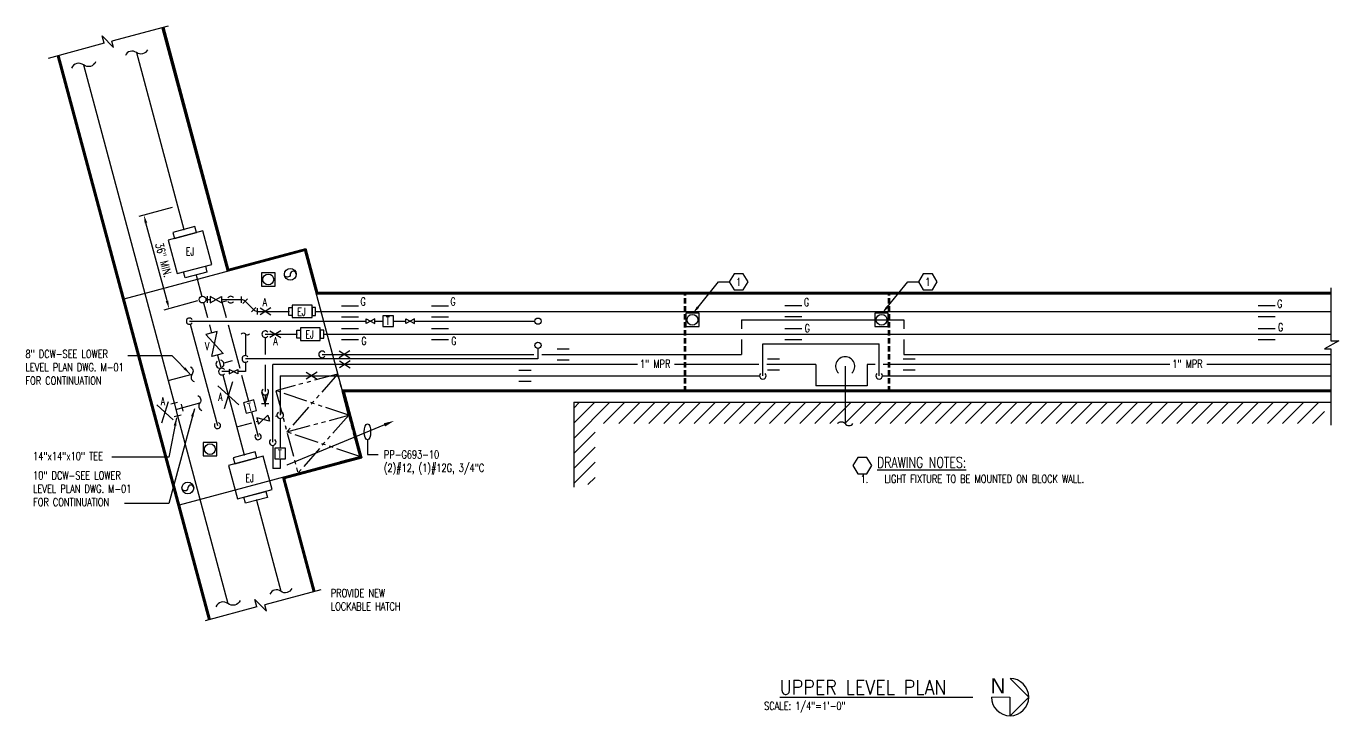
# Model space of a CAD drawing. Header units: inches. Extents: x 422 to 5092, y -339 to 887.
# Drawn here: x 801 to 1539, y -302 to 86 of the extents above; entities that cross this region are included whole.
import ezdxf
from ezdxf import colors
from ezdxf.entities.mleader import LeaderData, LeaderLine
from ezdxf.enums import TextEntityAlignment as Align
from ezdxf.math import Vec2, Vec3

# ---------------------------------------------------------------- set-up
doc = ezdxf.new("R2010")
doc.units = ezdxf.units.IN
doc.header["$LTSCALE"] = 48
doc.header["$MEASUREMENT"] = 0
doc.linetypes.add('DOY01.233700-H6-3-3 Vlt (After 95% submttl)$0$HIDDEN4', pattern=[0.09375, 0.0625, -0.03125])
doc.linetypes.add('DOY01.233700-H6-3-3 Vlt (After 95% submttl)$0$HWSS', pattern=[0.515625, 0.28125, -0.046875, 0.046875, -0.046875, 0.046875, -0.046875])
for name, color, linetype in [('DOY01.233700-E-H6-3-3 Vlt (After 95% submttl)$0$E-LIGHTS AND POWER', 91, 'Continuous'), ('DOY01.233700-E-H6-3-3 Vlt (After 95% submttl)$0$E-LITE-IDEN', 41, 'Continuous'), ('DOY01.233700-E-H6-3-3 Vlt (After 95% submttl)$0$E-LITE-WIRE', 40, 'Continuous'), ('DOY01.233700-E-H6-3-3 Vlt (After 95% submttl)$0$GENERAL NOTES', 41, 'Continuous'), ('DOY01.233700-H6-3-3 Vlt (After 95% submttl)$0$EXST-BLDG', 253, 'Continuous'), ('DOY01.233700-H6-3-3 Vlt (After 95% submttl)$0$EXST-PIPE', 253, 'Continuous'), ('DOY01.233700-H6-3-3 Vlt (After 95% submttl)$0$EXST-TEXT-PIPE', 253, 'Continuous'), ('DOY01.233700-H6-3-3 Vlt (After 95% submttl)$0$EXST-TEXT_BOLD', 253, 'Continuous'), ('DOY01.233700-H6-3-3 Vlt (After 95% submttl)$0$EXST-UTLD', 253, 'Continuous'), ('DOY01.233700-H6-3-3 Vlt (After 95% submttl)$0$EXST-VALV', 253, 'Continuous'), ('DOY01.233700-H6-3-3 Vlt (After 95% submttl)$0$MU-DELGE-PIPE', 253, 'Continuous'), ('DOY01.233700-H6-3-3 Vlt (After 95% submttl)$0$MU-DELGE-TEXT', 253, 'Continuous'), ('DOY01.233700-H6-3-3 Vlt (After 95% submttl)$0$MU-DELGE-VALV', 253, 'Continuous'), ('DOY01.233700-H6-3-3 Vlt (After 95% submttl)$0$MU-DIMM', 253, 'Continuous'), ('DOY01.233700-H6-3-3 Vlt (After 95% submttl)$0$MU-HPR-PIPE', 253, 'Continuous'), ('DOY01.233700-H6-3-3 Vlt (After 95% submttl)$0$MU-HPR-TEXT', 253, 'Continuous'), ('DOY01.233700-H6-3-3 Vlt (After 95% submttl)$0$MU-PCR-PIPE', 253, 'Continuous'), ('DOY01.233700-H6-3-3 Vlt (After 95% submttl)$0$MU-PCR-VALV', 253, 'Continuous'), ('DOY01.233700-H6-3-3 Vlt (After 95% submttl)$0$MU-STEM-PIPE', 253, 'Continuous'), ('DOY01.233700-H6-3-3 Vlt (After 95% submttl)$0$MU-STEM-VALV', 253, 'Continuous'), ('DOY01.233700-H6-3-3 Vlt (After 95% submttl)$0$MU-TRACE-VALV', 253, 'Continuous'), ('DOY01.233700-H6-3-3 Vlt (After 95% submttl)$0$new-vault', 253, 'Continuous'), ('DOY01.233700-H6-3-3 Vlt (After 95% submttl)$0$TITLES', 111, 'Continuous')]:
    doc.layers.add(name, color=color, linetype=linetype)
doc.layers.add('DOY01.233700-E-H6-3-3 Vlt (After 95% submttl)$0$E-LITE', color=50, linetype='Continuous', lineweight=50)
doc.styles.add('DOY01.233700-E-H6-3-3 Vlt (After 95% submttl)$0$Note', font='romans.shx', dxfattribs={"width": 0.85})
doc.styles.add('DOY01.233700-E-H6-3-3 Vlt (After 95% submttl)$0$RomanS', font='romans.shx', dxfattribs={"width": 0.75})
doc.styles.add('DOY01.233700-H6-3-3 Vlt (After 95% submttl)$0$AU145S00', font='19', dxfattribs={"height": 12})
doc.styles.add('DOY01.233700-H6-3-3 Vlt (After 95% submttl)$0$ROMAND', font='romand.shx', dxfattribs={"width": 0.9})
doc.styles.add('DOY01.233700-H6-3-3 Vlt (After 95% submttl)$0$RomanS', font='romans.shx', dxfattribs={"width": 0.75})
doc.styles.get("Standard").update_dxf_attribs({"font": 'romans.shx', "width": 0.85})
doc.dimstyles.new('DOY01.233700-H6-3-3 Vlt (After 95% submttl)$0$Standard', dxfattribs={"dimtxt": 0.09375, "dimasz": 0.09375, "dimexe": 0.0625, "dimexo": 0.0625, "dimgap": 0.03125, "dimtad": 1, "dimdec": 8, "dimzin": 0, "dimdsep": 46, "dimlunit": 4, "dimtxsty": 'DOY01.233700-H6-3-3 Vlt (After 95% submttl)$0$RomanS', "dimcen": 0.09, "dimclrd": 254, "dimclre": 254, "dimclrt": 256, "dimadec": 0, "dimazin": 0, "dimtfac": 1, "dimtdec": 8, "dimtofl": 0, "dimtmove": 0, "dimatfit": 3, "dimfxl": 1, "dimtolj": 1, "dimtzin": 0, "dimlwd": -1, "dimlwe": -1, "dimarcsym": 0})

# ---------------------------------------------------------------- blocks, each defined once
blk = doc.blocks.new('DOY01.233700-E-H6-3-3 Vlt (After 95% submttl)$0$A$C7CD956E1')
at = {"layer": 'DOY01.233700-E-H6-3-3 Vlt (After 95% submttl)$0$E-LIGHTS AND POWER'}
blk.add_lwpolyline([(2.53, -2.53), (2.53, 2.53), (-2.53, 2.53), (-2.53, -2.53)], close=True, dxfattribs=at)
blk.add_circle((0, 0), 2.03, dxfattribs=at)
blk = doc.blocks.new('DOY01.233700-E-H6-3-3 Vlt (After 95% submttl)$0$ELL')
blk.add_ellipse((0, 0), major_axis=(-1, 0), ratio=0.397545)
blk = doc.blocks.new('DOY01.233700-E-H6-3-3 Vlt (After 95% submttl)$0$Anno_Hexagon_na')
at = {"color": 0, "linetype": 'ByBlock', "lineweight": -2}
blk.add_lwpolyline([(1.17, 0), (0.58, 1.01), (-0.58, 1.01), (-1.17, 0), (-0.58, -1.01), (0.58, -1.01)], close=True, dxfattribs=at)
at = {"color": 0, "linetype": 'ByBlock', "lineweight": -2, "style": 'DOY01.233700-E-H6-3-3 Vlt (After 95% submttl)$0$Note', "width": 0.85}
blk.add_attdef('ID', text='', height=1, dxfattribs=at).set_placement((0, 0), align=Align.MIDDLE)
blk = doc.blocks.new('*D115')
at = {"layer": 'DOY01.233700-H6-3-3 Vlt (After 95% submttl)$0$MU-DIMM', "color": 254}
for p, q in [((883.12, -15.58), (864.27, -20.67)), ((880.19, -68.16), (868.34, -24.23)), ((897.32, -68.2), (878.46, -73.29))]:
    blk.add_line(p, q, dxfattribs=at)
for points in [[(869.06, -24.04), (867.62, -24.43), (867.17, -19.89)], [(880.91, -67.97), (879.46, -68.36), (881.36, -72.51)]]:
    blk.add_solid(points, dxfattribs=at)
at = {"layer": 'DOY01.233700-H6-3-3 Vlt (After 95% submttl)$0$MU-DIMM', "insert": (878.3, -45.11), "char_height": 4.5, "attachment_point": 5, "rotation": 285.09427, "style": 'DOY01.233700-H6-3-3 Vlt (After 95% submttl)$0$RomanS'}
blk.add_mtext('\\A1;36" MIN.', dxfattribs=at)
blk = doc.blocks.new('DOY01.233700-H6-3-3 Vlt (After 95% submttl)$0$EXPJT')
for points in [[(-3.55, 2), (3.55, 2), (3.55, 13.13), (-3.55, 13.13)], [(-2.25, 15.13), (2.25, 15.13), (2.25, 13.13), (-2.25, 13.13)], [(-2.25, 0), (2.25, 0), (2.25, 2), (-2.25, 2)]]:
    blk.add_lwpolyline(points, close=True)
for p in [(0, 15.13), (0, 0)]:
    blk.add_point(p)
blk = doc.blocks.new('DOY01.233700-E-H6-3-3 Vlt (After 95% submttl)$0$Anno_Hexagon')
at = {"color": 0, "linetype": 'ByBlock', "lineweight": -2}
blk.add_lwpolyline([(1.17, 0), (0.58, 1.01), (-0.58, 1.01), (-1.17, 0), (-0.58, -1.01), (0.58, -1.01)], close=True, dxfattribs=at)
at = {"color": 0, "linetype": 'ByBlock', "lineweight": -2, "style": 'DOY01.233700-E-H6-3-3 Vlt (After 95% submttl)$0$Note', "width": 0.85}
blk.add_attdef('ID', text='', height=1, dxfattribs=at).set_placement((0, 0), align=Align.MIDDLE)
blk = doc.blocks.new('DOY01.233700-H6-3-3 Vlt (After 95% submttl)')
at = {"layer": 'DOY01.233700-H6-3-3 Vlt (After 95% submttl)$0$EXST-BLDG'}
h = blk.add_hatch(dxfattribs=at)
h.set_pattern_fill('ANSI31', color=256, scale=48, style=0)
h.set_pattern_definition([(45, (-3.5185, -570.658), (-4.24264, 4.24264), [])])
h.paths.add_polyline_path([(1108.92616143, -171.49952884), (1120.92616143, -171.49952884), (1120.92616143, -137.17857267), (1531.28590907, -137.17857267), (1531.28590907, -125.17857267), (1108.92616143, -125.17857267)])
blk.add_lwpolyline([(1534.8769858, -60.86036983), (1534.8769858, -90.66456819), (1539.27057508, -90.66456819), (1531.2016082, -95.20581124), (1534.8769858, -95.20581124), (1534.8769858, -138.05914569)], dxfattribs=at)
at = {"layer": 'DOY01.233700-H6-3-3 Vlt (After 95% submttl)$0$EXST-PIPE'}
for p, q in [((862.96262475, 71.59517987), (889.64998171, -28.00339222)), ((833.24791017, 64.6490536), (884.22805594, -125.61144059)), ((896.50489528, -53.58627796), (899.72651719, -65.60953463)), ((902.7118029, -65.54564555), (902.7118029, -69.29564555)), ((922.02065353, -69.17064555), (922.02065353, -65.67064555)), ((900.69708861, -69.23175648), (902.89256575, -77.42538868)), ((902.0868029, -67.42064555), (904.50890199, -67.42064555)), ((910.82366608, -67.42064555), (922.02065353, -67.42064555)), ((911.09786424, -68.74489108), (913.60824555, -68.07223643)), ((911.09786424, -68.74489108), (913.42379656, -77.42538868)), ((922.90453701, -69.53676208), (925.37941074, -67.06188834)), ((924.14197388, -68.29932521), (928.99389194, -73.15124327)), ((927.75645507, -74.38868013), (930.2313288, -71.9138064)), ((931.11521228, -75.77992292), (931.11521228, -72.27992292)), ((892.80802373, -79.55968127), (992.17514942, -79.55968127)), ((931.11521228, -74.02992292), (948.62000035, -74.02992292)), ((963.75448734, -74.02992292), (1534.8044015, -74.02992292)), ((996.99413536, -79.55968127), (1001.55902919, -79.55968127)), ((1007.64003556, -79.55968127), (1014.56213593, -79.55968127)), ((1019.38112188, -79.55968127), (1087.06252239, -79.55968127)), ((893.26095706, -81.25005147), (908.54890348, -138.30544424)), ((904.0363297, -81.69397386), (905.25317359, -86.23529708)), ((914.56756052, -81.69397386), (921.06252216, -105.93350072)), ((924.25911859, -86.85497486), (924.25911859, -98.92125858)), ((935.42741322, -86.88186471), (953.20822496, -86.88186471)), ((968.34271196, -86.88186471), (1534.8044015, -86.88186471)), ((906.75125181, -91.82620113), (906.91616737, -92.44167438)), ((935.42741322, -88.75686471), (935.42741322, -98.24313961)), ((1088.81252239, -94.95848086), (1088.81252239, -100.79625858)), ((908.57916116, -98.64805169), (910.59374079, -106.16656524)), ((916.84579092, -101.9186968), (912.12391474, -103.18391971)), ((1088.81252239, -100.79625858), (924.25911859, -100.79625858)), ((924.25911859, -102.67125858), (924.25911859, -107.97767616)), ((880.84039826, -112.96853003), (894.25701314, -109.3735589)), ((915.17729685, -107.97767616), (911.0790265, -107.97767616)), ((911.56431221, -109.78878709), (923.62573779, -154.80264014)), ((917.70145249, -107.97767616), (917.47212716, -107.97767616)), ((924.25911859, -107.97767616), (919.99628279, -107.97767616)), ((922.15799248, -110.0218516), (926.08349138, -124.67201296)), ((935.42741322, -104.19116046), (935.42741322, -119.1858828)), ((1261.63544595, -104.93867023), (1261.63544595, -137.21954208)), ((935.42741322, -125.98495204), (933.60075886, -119.60891808)), ((935.42741322, -125.98495204), (937.25406758, -119.60891808)), ((935.42741322, -121.0608828), (935.42741322, -127.49635991)), ((886.14930857, -132.78165301), (914.49060388, -238.55280709)), ((927.65737165, -130.54581406), (931.41039397, -144.55228405)), ((933.42741322, -125.98495204), (937.42741322, -125.98495204)), ((930.48065136, -180.38552588), (944.20545914, -231.60720583))]:
    blk.add_line(p, q, dxfattribs=at)
for points in [[(840.00939095, 66.46078692, -0.5), (833.24791017, 64.6490536, 0.5), (826.48642938, 62.83732029)], [(869.12040189, 73.24515128, -0.5), (862.96262475, 71.59517987, 0.5), (856.80484761, 69.94520845)], [(952.85234838, -53.15541512, 1), (949.53984838, -53.15541512, -1), (946.22734838, -53.15541512, -1)], [(926.54268022, -86.85497486, -0.5), (924.25911859, -86.85497486, 0.5), (921.97555696, -86.85497486)], [(893.14085601, -105.20800378, -0.5), (894.25701314, -109.3735589, 0.5), (895.37317027, -113.53911403)], [(1257.32294595, -137.21954208, -0.5), (1261.63544595, -137.21954208, 0.5), (1265.94794595, -137.21954208)], [(895.20592905, -173.448813, 1), (891.89342905, -173.448813, -1), (888.58092905, -173.448813, -1)], [(950.36323628, -229.95723441, -0.5), (944.20545914, -231.60720583, 0.5), (938.04768199, -233.25717724)], [(921.25208467, -236.74107378, -0.5), (914.49060388, -238.55280709, 0.5), (907.7291231, -240.36454041)]]:
    blk.add_lwpolyline(points, format="xyb", dxfattribs=at)
for points in [[(987.94553726, -71.02992292), (978.34985486, -71.02992292)], [(1038.52490949, -71.02992292), (1028.92922709, -71.02992292)], [(1237.30405643, -70.93580932), (1227.70837403, -70.93580932)], [(1503.53503829, -70.93580932), (1493.93935589, -70.93580932)], [(978.34985486, -77.02992292), (987.94553726, -77.02992292)], [(1028.92922709, -77.02992292), (1038.52490949, -77.02992292)], [(1227.70837403, -76.93580932), (1237.30405643, -76.93580932)], [(1493.93935589, -76.93580932), (1503.53503829, -76.93580932)], [(987.94553726, -83.88186471), (978.34985486, -83.88186471)], [(1038.52490949, -83.88186471), (1028.92922709, -83.88186471)], [(1237.30405643, -83.7877511), (1227.70837403, -83.7877511)], [(1503.53503829, -83.7877511), (1493.93935589, -83.7877511)], [(978.34985486, -89.88186471), (987.94553726, -89.88186471)], [(1028.92922709, -89.88186471), (1038.52490949, -89.88186471)], [(1227.70837403, -89.7877511), (1237.30405643, -89.7877511)], [(1493.93935589, -89.7877511), (1503.53503829, -89.7877511)]]:
    blk.add_lwpolyline(points, dxfattribs=at)
for points in [[(1007.64003556, -76.51917809), (1001.55902919, -76.51917809), (1001.55902919, -82.60018446), (1007.64003556, -82.60018446)], [(923.14659083, -125.45895309), (924.72047109, -131.33275419), (930.5942722, -129.75887393), (929.02039193, -123.88507283)]]:
    blk.add_lwpolyline(points, close=True, dxfattribs=at)
for centre, radius in [((900.2118029, -67.42064555), 1.875), ((1088.81252239, -79.55968127), 1.75), ((1088.81252239, -93.20848086), 1.75)]:
    blk.add_circle(centre, radius, dxfattribs=at)
for centre, radius, start, end in [((916.04001582, -67.42064555), 1.875, 32.2309526355, 147.7690473645), ((916.04001582, -67.42064555), 1.875, 212.2309526355, 327.7690473645), ((922.02065353, -70.42064555), 3, 45, 90), ((931.11521228, -71.02992292), 3, 225, 270), ((892.80802373, -79.55968127), 1.75, 32.3813443727, 327.6186556273), ((935.42741322, -86.88186471), 1.875, 40.1972299587, 319.8027700413), ((909.95058163, -103.76626256), 2.25, 131.3877999612, 258.6122000388), ((909.95058163, -103.76626256), 2.25, 311.3877999612, 78.6122000388), ((924.25911859, -100.79625858), 1.875, 40.1972299587, 319.8027700413), ((1261.63544595, -104.93867023), 5.375, 313.4359895703, 226.5640104297), ((911.0790265, -107.97767616), 1.875, 40.1972299586, 319.8027700413), ((935.42741322, -119.1858828), 1.875, 130.1972299586, 49.8027700413), ((908.54890348, -138.30544424), 1.75, 137.3813443727, 72.6186556273), ((931.41039397, -144.55228405), 1.75, 137.3813443727, 72.6186556273)]:
    blk.add_arc(centre, radius, start, end, dxfattribs=at)
at = {"layer": 'DOY01.233700-H6-3-3 Vlt (After 95% submttl)$0$EXST-UTLD'}
for p, q in [((877.34470702, 85.53532595), (914.05283324, -51.46126617)), ((877.53789218, 85.58708976), (914.1942546, -51.2163172)), ((877.73107735, 85.63885357), (914.33567596, -50.97136822)), ((877.92426251, 85.69061738), (914.47709731, -50.72641925)), ((878.11744768, 85.74238119), (914.61851867, -50.48147027)), ((878.31063284, 85.794145), (914.75994002, -50.2365213)), ((818.42323161, 69.7473642), (903.47897959, -247.68500871)), ((818.61641678, 69.79912801), (903.67216475, -247.6332449)), ((818.80960195, 69.85089182), (903.86534992, -247.58148109)), ((819.00278711, 69.90265563), (904.05853508, -247.52971728)), ((819.19597228, 69.95441944), (904.25172025, -247.47795347)), ((819.38915744, 70.00618325), (904.44490541, -247.42618966)), ((856.09728367, -66.99040888), (957.51949543, -39.81440914)), ((914.1942546, -51.2163172), (957.66091678, -39.56946017)), ((914.33567596, -50.97136822), (957.80233814, -39.32451119)), ((914.47709731, -50.72641925), (957.9437595, -39.07956222)), ((914.61851867, -50.48147027), (958.08518085, -38.83461324)), ((914.75994002, -50.2365213), (958.22660221, -38.58966427)), ((957.51949543, -39.81440914), (988.57778084, -155.72550829)), ((957.66091678, -39.56946017), (964.22141496, -64.05357267)), ((957.80233814, -39.32451119), (964.37822972, -63.86607267)), ((957.9437595, -39.07956222), (964.53504448, -63.67857267)), ((958.08518085, -38.83461324), (964.69185924, -63.49107267)), ((958.22660221, -38.58966427), (964.84867401, -63.30357267)), ((964.06460019, -64.24107267), (1534.8044015, -64.24107267)), ((964.22141496, -64.05357267), (1534.8044015, -64.05357267)), ((964.37822972, -63.86607267), (1534.8044015, -63.86607267)), ((964.53504448, -63.67857267), (1534.8044015, -63.67857267)), ((964.69185924, -63.49107267), (1534.8044015, -63.49107267)), ((964.84867401, -63.30357267), (1534.8044015, -63.30357267)), ((978.53385658, -118.24107267), (1534.8044015, -118.24107267)), ((978.79115229, -118.42857267), (988.82272981, -155.86692965)), ((978.79115229, -118.42857267), (1534.8044015, -118.42857267)), ((979.048448, -118.61607267), (989.06767879, -156.00835101)), ((979.048448, -118.61607267), (1534.8044015, -118.61607267)), ((979.30574371, -118.80357267), (989.31262776, -156.14977236)), ((979.30574371, -118.80357267), (1534.8044015, -118.80357267)), ((979.56303942, -118.99107267), (989.55757674, -156.29119372)), ((979.56303942, -118.99107267), (1534.8044015, -118.99107267)), ((979.82033513, -119.17857267), (989.80252571, -156.43261508)), ((979.82033513, -119.17857267), (1534.8044015, -119.17857267)), ((887.15556908, -182.90150803), (988.57778084, -155.72550829)), ((945.35606763, -167.51378668), (988.82272981, -155.86692965)), ((945.6010166, -167.65520804), (989.06767879, -156.00835101)), ((945.84596558, -167.79662939), (989.31262776, -156.14977236)), ((946.09091455, -167.93805075), (989.55757674, -156.29119372)), ((946.33586353, -168.07947211), (989.80252571, -156.43261508)), ((945.11111866, -167.37236532), (962.40045499, -231.89704695)), ((945.35606763, -167.51378668), (962.59364016, -231.84528315)), ((945.6010166, -167.65520804), (962.78682532, -231.79351934)), ((945.84596558, -167.79662939), (962.98001049, -231.74175553)), ((946.09091455, -167.93805075), (963.17319565, -231.68999172)), ((946.33586353, -168.07947211), (963.36638082, -231.63822791))]:
    blk.add_line(p, q, dxfattribs=at)
at = {"layer": 'DOY01.233700-H6-3-3 Vlt (After 95% submttl)$0$EXST-UTLD', "linetype": 'DOY01.233700-H6-3-3 Vlt (After 95% submttl)$0$HIDDEN4'}
for p, q in [((1171.17616143, -119.17857267), (1171.17616143, -63.30357267)), ((1171.36366143, -119.17857267), (1171.36366143, -63.30357267)), ((1171.55116143, -119.17857267), (1171.55116143, -63.30357267)), ((1171.73866143, -119.17857267), (1171.73866143, -63.30357267)), ((1171.92616143, -119.17857267), (1171.92616143, -63.30357267)), ((1285.92616143, -119.17857267), (1285.92616143, -63.30357267)), ((1286.11366143, -119.17857267), (1286.11366143, -63.30357267)), ((1286.30116143, -119.17857267), (1286.30116143, -63.30357267)), ((1286.48866143, -119.17857267), (1286.48866143, -63.30357267)), ((1286.67616143, -119.17857267), (1286.67616143, -63.30357267))]:
    blk.add_line(p, q, dxfattribs=at)
at = {"layer": 'DOY01.233700-H6-3-3 Vlt (After 95% submttl)$0$EXST-UTLD', "color": 253}
for q in [(1108.92616143, -173.03421712), (1534.8044015, -125.17857267)]:
    blk.add_line((1108.92616143, -125.17857267), q, dxfattribs=at)
at = {"layer": 'DOY01.233700-H6-3-3 Vlt (After 95% submttl)$0$EXST-UTLD'}
for points in [[(880.75377454, 86.44878284), (849.22055086, 77.99948102)], [(844.83404691, 76.82412083), (813.30082322, 68.37481901)], [(844.83404691, 76.82412083), (843.69690233, 81.06800218), (850.17180857, 74.44933888), (849.22055086, 77.99948102)], [(930.75109739, -240.37746676), (929.61395281, -236.13358541), (936.08885906, -242.75224872), (935.13760134, -239.20210657)], [(966.67082503, -230.75280475), (935.13760134, -239.20210657)], [(930.75109739, -240.37746676), (901.59236925, -248.19052442)]]:
    blk.add_lwpolyline(points, dxfattribs=at)
at = {"layer": 'DOY01.233700-H6-3-3 Vlt (After 95% submttl)$0$EXST-UTLD', "color": 253}
for centre in [(949.53984838, -53.15541512), (891.89342905, -173.448813)]:
    blk.add_circle(centre, 3.3125, dxfattribs=at)
at = {"layer": 'DOY01.233700-H6-3-3 Vlt (After 95% submttl)$0$EXST-VALV'}
for points in [[(904.50890199, -65.58275233), (904.50890199, -69.25853878), (910.82366608, -65.58275233), (910.82366608, -69.25853878)], [(996.99413536, -80.79521227), (996.99413536, -78.32415027), (992.17514942, -80.79521227), (992.17514942, -78.32415027)], [(1019.38112188, -80.79521227), (1019.38112188, -78.32415027), (1014.56213593, -80.79521227), (1014.56213593, -78.32415027)], [(908.43565705, -85.3825532), (902.07069012, -87.08804095), (911.76164463, -97.79530781), (905.39667769, -99.50079556)], [(915.17729685, -106.68334886), (915.17729685, -109.15441086), (919.99628279, -106.68334886), (919.99628279, -109.15441086)]]:
    blk.add_lwpolyline(points, close=True, dxfattribs=at)
for points in [[(938.61992076, -72.10259804), (932.56134362, -75.95724781)], [(932.56134362, -72.10259804), (938.61992076, -75.95724781)], [(944.16139018, -84.95453982), (938.10281304, -88.80918959)], [(938.10281304, -84.95453982), (944.16139018, -88.80918959)], [(920.50716206, -126.69828315), (908.8070549, -115.96423665)], [(917.03989187, -113.75825463), (912.27432509, -128.90426517)]]:
    blk.add_lwpolyline(points, dxfattribs=at)
at = {"layer": 'DOY01.233700-H6-3-3 Vlt (After 95% submttl)$0$MU-DELGE-PIPE'}
for p, q in [((882.29620429, -126.12907868), (886.15990759, -125.0938025)), ((884.21745692, -133.29929111), (888.08116022, -132.26401492)), ((884.22805594, -125.61144059), (886.14930857, -132.78165301)), ((885.18868225, -129.1965468), (898.60529713, -125.60157568)), ((889.29142656, -130.16777214), (888.25615038, -126.30406883))]:
    blk.add_line(p, q, dxfattribs=at)
blk.add_lwpolyline([(897.48914, -121.43602055, -0.5), (898.60529713, -125.60157568, 0.5), (899.72145426, -129.76713081)], format="xyb", dxfattribs=at)
at = {"layer": 'DOY01.233700-H6-3-3 Vlt (After 95% submttl)$0$MU-DELGE-VALV'}
for points in [[(877.18333916, -136.84415312), (880.96483242, -124.82574285)], [(874.43204861, -126.576197), (883.71612297, -135.09369897)]]:
    blk.add_lwpolyline(points, dxfattribs=at)
at = {"layer": 'DOY01.233700-H6-3-3 Vlt (After 95% submttl)$0$MU-HPR-PIPE'}
for p, q in [((1212.99994029, -103.88771986), (939.62102012, -103.88771986)), ((939.62102012, -147.64226381), (939.62102012, -103.88771986)), ((1245.11830691, -103.88771986), (1217.63265792, -103.88771986)), ((1245.11830691, -103.88771986), (1245.11830691, -116.02852931)), ((1278.46862394, -103.88771986), (1273.9959016, -103.88771986)), ((1273.9959016, -103.88771986), (1273.9959016, -116.02852931)), ((1534.8044015, -103.88771986), (1283.0712986, -103.88771986)), ((1273.9959016, -116.02852931), (1245.11830691, -116.02852931)), ((939.62102012, -149.51726381), (939.62102012, -162.54678593)), ((943.86936565, -157.12898323), (943.86936565, -162.54678593)), ((943.86936565, -162.54678593), (939.62102012, -162.54678593))]:
    blk.add_line(p, q, dxfattribs=at)
at = {"layer": 'DOY01.233700-H6-3-3 Vlt (After 95% submttl)$0$MU-PCR-PIPE'}
for p, q in [((1203.30376029, -78.7886576), (1294.62791201, -78.7886576)), ((1203.30376029, -78.7886576), (1203.30376029, -83.8743924)), ((1294.62791201, -78.7886576), (1294.62791201, -83.85035272)), ((1203.30376029, -89.88933701), (1203.30376029, -98.24107267)), ((1294.62791201, -89.9133767), (1294.62791201, -98.24107267)), ((967.41308087, -98.24107267), (1086.56498898, -98.24107267)), ((1091.06005581, -98.24107267), (1203.30376029, -98.24107267)), ((1294.62791201, -98.24107267), (1534.8044015, -98.24107267))]:
    blk.add_line(p, q, dxfattribs=at)
at = {"layer": 'DOY01.233700-H6-3-3 Vlt (After 95% submttl)$0$MU-PCR-VALV'}
for points in [[(1106.39511223, -95.24107267), (1099.5747924, -95.24107267)], [(983.02928857, -96.31374778), (976.97071143, -100.16839755)], [(976.97071143, -96.31374778), (983.02928857, -100.16839755)], [(1099.5747924, -101.24107267), (1106.39511223, -101.24107267)]]:
    blk.add_lwpolyline(points, dxfattribs=at)
blk.add_arc((967.4002812, -98.24107267), 1.875, 32.7341144103, 327.2658855897, dxfattribs=at)
at = {"layer": 'DOY01.233700-H6-3-3 Vlt (After 95% submttl)$0$MU-STEM-PIPE'}
for p, q in [((1215.3162991, -92.23962646), (1280.76996127, -92.23962646)), ((1215.3162991, -110.24107267), (1215.3162991, -92.23962646)), ((1280.76996127, -110.24107267), (1280.76996127, -92.23962646)), ((943.86936565, -110.24107267), (943.86936565, -132.40045941)), ((943.86936565, -110.24107267), (1213.4412991, -110.24107267)), ((1282.64496127, -110.24107267), (1534.8044015, -110.24107267)), ((941.25757782, -133.10028585), (942.05825472, -132.88574512)), ((919.38125854, -138.96202793), (927.85999491, -136.69015737)), ((930.24505763, -136.05108174), (931.23882746, -135.78480192)), ((937.33842119, -134.1504207), (937.98446242, -133.97731448)), ((943.86936565, -134.27545941), (943.86936565, -151.04797686))]:
    blk.add_line(p, q, dxfattribs=at)
at = {"layer": 'DOY01.233700-H6-3-3 Vlt (After 95% submttl)$0$MU-STEM-VALV'}
for points in [[(983.27413693, -101.96039497), (977.21555978, -105.81504474)], [(977.21555978, -101.96039497), (983.27413693, -105.81504474)], [(1224.72699192, -100.88771986), (1217.90667209, -100.88771986)], [(1301.03681484, -100.88771986), (1294.216495, -100.88771986)], [(964.56231584, -108.31374778), (958.5037387, -112.16839755)], [(958.5037387, -108.31374778), (964.56231584, -112.16839755)], [(1084.94318719, -107.24107267), (1078.12286736, -107.24107267)], [(1217.90667209, -106.88771986), (1224.72699192, -106.88771986)], [(1294.216495, -106.88771986), (1301.03681484, -106.88771986)], [(1078.12286736, -113.24107267), (1084.94318719, -113.24107267)]]:
    blk.add_lwpolyline(points, dxfattribs=at)
for points in [[(930.76314569, -134.00953338), (931.71450923, -137.56007045), (936.86273942, -132.37515217), (937.81410296, -135.92568923)], [(940.82886246, -151.04797686), (940.82886246, -157.12898323), (946.90986883, -157.12898323), (946.90986883, -151.04797686)]]:
    blk.add_lwpolyline(points, close=True, dxfattribs=at)
for centre, start, end in [((1215.3162991, -110.24107267), 135.4645753712, 44.5354246288), ((1280.76996127, -110.24107267), 135.4645753712, 44.5354246288), ((943.86936565, -132.40045941), 118.5792457779, 61.4207542221)]:
    blk.add_arc(centre, 1.875, start, end, dxfattribs=at)
at = {"layer": 'DOY01.233700-H6-3-3 Vlt (After 95% submttl)$0$MU-TRACE-VALV'}
blk.add_arc((939.62102012, -147.64226381), 1.875, 130.1658254389, 49.8341745611, dxfattribs=at)
at = {"layer": 'DOY01.233700-H6-3-3 Vlt (After 95% submttl)$0$new-vault', "linetype": 'DOY01.233700-H6-3-3 Vlt (After 95% submttl)$0$HWSS'}
for p, q in [((976.15446667, -109.36106863), (947.59279401, -141.86077409)), ((982.36612376, -132.54328846), (941.38113693, -118.67855426)), ((947.59279401, -141.86077409), (982.36612376, -132.54328846)), ((982.36612376, -132.54328846), (953.80445109, -165.04299392)), ((988.57778084, -155.72550829), (947.59279401, -141.86077409))]:
    blk.add_line(p, q, dxfattribs=at)
blk.add_lwpolyline([(988.57778084, -155.72550829), (976.15446667, -109.36106863), (941.38113693, -118.67855426), (953.80445109, -165.04299392)], close=True, dxfattribs=at)
at = {"layer": 'DOY01.233700-H6-3-3 Vlt (After 95% submttl)$0$TITLES'}
for p, q in [((1354.4264084, -280.68018002), (1365.02316785, -291.10995319)), ((1354.4264084, -301.65943572), (1365.02316785, -291.10995319)), ((1354.4264084, -301.65943572), (1354.4264084, -291.16980787))]:
    blk.add_line(p, q, dxfattribs=at)
at = {"layer": 'DOY01.233700-H6-3-3 Vlt (After 95% submttl)$0$TITLES', "const_width": 0.6125}
blk.add_lwpolyline([(1343.93678055, -291.16980787), (1354.4264084, -291.16980787)], dxfattribs=at)
at = {"layer": 'DOY01.233700-H6-3-3 Vlt (After 95% submttl)$0$TITLES'}
blk.add_arc((1354.4264084, -291.16980787), 10.48962785, 180, 90, dxfattribs=at)
at = {"layer": 'DOY01.233700-H6-3-3 Vlt (After 95% submttl)$0$EXST-PIPE', "xscale": 2.833333333000008, "yscale": 1.750000000000114, "zscale": 2.833333333, "rotation": 194.9999999999997}
for p in [(889.64998171, -28.00339222), (923.62573779, -154.80264014)]:
    blk.add_blockref('DOY01.233700-H6-3-3 Vlt (After 95% submttl)$0$EXPJT', p, dxfattribs=at)
at = {"layer": 'DOY01.233700-H6-3-3 Vlt (After 95% submttl)$0$EXST-PIPE', "rotation": 90}
for p in [(963.75448734, -74.02992292), (968.34271196, -86.88186471)]:
    blk.add_blockref('DOY01.233700-H6-3-3 Vlt (After 95% submttl)$0$EXPJT', p, dxfattribs=at)
at = {"layer": 'DOY01.233700-H6-3-3 Vlt (After 95% submttl)$0$EXST-TEXT-PIPE', "char_height": 4.5, "width": 62.0168231498, "attachment_point": 1, "style": 'DOY01.233700-H6-3-3 Vlt (After 95% submttl)$0$RomanS'}
for s, insert in [('8" DCW-SEE LOWER\\PLEVEL PLAN DWG. M-01 FOR CONTINUATION', (800.57637685, -95.76718128)), ('14"x14"x10" TEE', (804.85726045, -153.27414832)), ('10" DCW-SEE LOWER\\PLEVEL PLAN DWG. M-01 FOR CONTINUATION', (804.85726045, -164.1553842))]:
    blk.add_mtext(s, dxfattribs=dict(at, insert=insert))
at = {"layer": 'DOY01.233700-H6-3-3 Vlt (After 95% submttl)$0$EXST-TEXT_BOLD', "insert": (972.33518033, -230.35292108), "char_height": 4.5, "width": 55.5057081148, "attachment_point": 1, "style": 'DOY01.233700-H6-3-3 Vlt (After 95% submttl)$0$RomanS'}
blk.add_mtext('PROVIDE NEW\\PLOCKABLE HATCH', dxfattribs=at)
at = {"layer": 'DOY01.233700-H6-3-3 Vlt (After 95% submttl)$0$EXST-VALV', "style": 'DOY01.233700-H6-3-3 Vlt (After 95% submttl)$0$RomanS', "width": 0.7}
for s, p in [('EJ', (890.7817685, -42.55920306)), ('G', (989.08432253, -70.76911672)), ('G', (1039.66369476, -70.76911672)), ('A', (933.95565088, -71.09865111)), ('EJ', (953.44594653, -76.4646547)), ('G', (1238.45869584, -71.10407436)), ('G', (1504.6896777, -71.97549619)), ('G', (1505.12928847, -85.1898559)), ('EJ', (958.03417115, -89.31659648)), ('G', (989.5239333, -92.94666966)), ('G', (1040.10330553, -92.94666966)), ('G', (1238.89830661, -85.78359627)), ('V', (901.53199353, -95.9398356)), ('A', (939.98152875, -93.1496001)), ('A', (908.96928138, -124.307776)), ('EJ', (924.33765441, -170.15940479))]:
    blk.add_text(s, height=4.5, dxfattribs=at).set_placement(p)
for rotation, p in [(360, (1003.28948144, -81.58355484)), (15, (926.32318497, -130.31337554))]:
    blk.add_text('T', height=4.5, rotation=rotation, dxfattribs=at).set_placement(p)
at = {"layer": 'DOY01.233700-H6-3-3 Vlt (After 95% submttl)$0$MU-DELGE-TEXT', "style": 'DOY01.233700-H6-3-3 Vlt (After 95% submttl)$0$RomanS', "width": 0.7}
blk.add_text('A', height=4.5, dxfattribs=at).set_placement((876.7070872, -126.75597844))
at = {"layer": 'DOY01.233700-H6-3-3 Vlt (After 95% submttl)$0$MU-STEM-VALV', "style": 'DOY01.233700-H6-3-3 Vlt (After 95% submttl)$0$RomanS', "width": 0.7}
blk.add_text('T', height=4.5, rotation=360, dxfattribs=at).set_placement((942.6407998, -156.55915193))
at = {"layer": 'DOY01.233700-H6-3-3 Vlt (After 95% submttl)$0$TITLES', "style": 'DOY01.233700-H6-3-3 Vlt (After 95% submttl)$0$ROMAND', "width": 0.9}
blk.add_text('%%UUPPER LEVEL PLAN   ', height=8, dxfattribs=at).set_placement((1279.12229845, -289.62803844), align=Align.CENTER)
at = {"layer": 'DOY01.233700-H6-3-3 Vlt (After 95% submttl)$0$TITLES', "style": 'DOY01.233700-H6-3-3 Vlt (After 95% submttl)$0$AU145S00'}
blk.add_text('N', height=8.4, dxfattribs=at).set_placement((1343.56856532, -288.96042081))
at = {"layer": 'DOY01.233700-H6-3-3 Vlt (After 95% submttl)$0$TITLES', "style": 'DOY01.233700-H6-3-3 Vlt (After 95% submttl)$0$RomanS', "width": 0.75}
blk.add_text('SCALE: 1/4"=1\'-0"', height=4.5, dxfattribs=at).set_placement((1216.04221654, -298.3800306))
at = {"layer": 'DOY01.233700-H6-3-3 Vlt (After 95% submttl)$0$MU-DIMM'}
dim = blk.add_aligned_dim(p1=(900.2118029, -67.42064555), p2=(886.01976761, -14.80169168), distance=19.5251829, text='36" MIN.', dimstyle='DOY01.233700-H6-3-3 Vlt (After 95% submttl)$0$Standard', override={"dimscale": 48, "dimclrd": 254}, dxfattribs=at)
dim.commit()
dim.dimension.update_dxf_attribs({"geometry": '*D115', "text_midpoint": (878.29865196, -45.10754755)})
at = {"layer": 'DOY01.233700-H6-3-3 Vlt (After 95% submttl)$0$EXST-TEXT-PIPE'}
for points in [[(893.06595001, -109.16295119), (883.03918059, -98.97965849), (858.13396698, -98.97965849)], [(895.59739396, -128.84118651), (881.12721096, -182.16877158), (856.22199736, -182.16877158)], [(885.55316083, -133.94363908), (881.12721096, -156.17059337), (849.11217907, -156.17059337)]]:
    blk.add_leader(points, dimstyle='DOY01.233700-H6-3-3 Vlt (After 95% submttl)$0$Standard', override={"dimscale": 48, "dimgap": 0.03125, "dimtad": 0, "dimclrd": 0}, dxfattribs=at)
for points in [[(1144.91917229, -107.48823547), (1165.5256719, -107.48823547), (1165.5256719, -100.59205798), (1144.91917229, -100.59205798)], [(1444.30172284, -107.48823547), (1464.90822245, -107.48823547), (1464.90822245, -100.59205798), (1444.30172284, -100.59205798)]]:
    blk.add_wipeout(points).dxf.layer = 'DOY01.233700-H6-3-3 Vlt (After 95% submttl)$0$MU-HPR-TEXT'
at = {"layer": 'DOY01.233700-H6-3-3 Vlt (After 95% submttl)$0$MU-HPR-TEXT', "char_height": 4.5, "width": 36.3733839417, "attachment_point": 2, "style": 'DOY01.233700-H6-3-3 Vlt (After 95% submttl)$0$RomanS'}
for insert in [(1154.80718008, -101.31274902), (1454.18973063, -101.31274902)]:
    blk.add_mtext('1" MPR', dxfattribs=dict(at, insert=insert))
blk = doc.blocks.new('DOY01.233700-E-H6-3-3 Vlt (After 95% submttl)')
at = {"layer": 'DOY01.233700-E-H6-3-3 Vlt (After 95% submttl)$0$E-LITE-WIRE'}
for points in [[(1171.93, -78.79, 0, 0, 0.155015), (940.96, -56.1, 0, 1.5, 0), (940.96, -56.1, 0, 0, 0)], [(933.35, -56.09, 0, 0, 0.37402), (904.36, -147.81, 0, 1.5, 0), (904.36, -147.81, 0, 0, 0)], [(1278.32, -78.79, 0, 0, 0.080898), (1179.53, -78.79, 0, 1.5, 0), (1179.53, -78.79, 0, 0, 0)], [(947.56, -160.69, 0, 0, 0.197686), (908.17, -151.6, 0, 1.5, 0), (908.17, -151.6, 0, 0, 0)]]:
    blk.add_lwpolyline(points, format="xyseb", dxfattribs=at)
at = {"layer": 'DOY01.233700-E-H6-3-3 Vlt (After 95% submttl)$0$E-LITE', "xscale": 1.5, "yscale": 1.5, "zscale": 1.5}
for p in [(937.15, -56.09), (1175.73, -78.79), (1282.12, -78.79), (904.36, -151.6)]:
    blk.add_blockref('DOY01.233700-E-H6-3-3 Vlt (After 95% submttl)$0$A$C7CD956E1', p, dxfattribs=at)
at = {"layer": 'DOY01.233700-E-H6-3-3 Vlt (After 95% submttl)$0$E-LITE-IDEN', "insert": (1002.19, -152.35), "char_height": 4.5, "attachment_point": 1, "style": 'DOY01.233700-E-H6-3-3 Vlt (After 95% submttl)$0$RomanS'}
blk.add_mtext('PP-G693-10\\P(2)#12, (1)#12G, 3/4"C', dxfattribs=at)
at = {"layer": 'DOY01.233700-E-H6-3-3 Vlt (After 95% submttl)$0$E-LITE-IDEN'}
ml = blk.add_multileader_block('Standard', dxfattribs=at)
ml.set_content('DOY01.233700-E-H6-3-3 Vlt (After 95% submttl)$0$Anno_Hexagon_na', color=256, scale=4.5)
ml.set_attribute('ID', '1', width=0)
ml.set_leader_properties()
ml.build(insert=Vec2(0, 0))
ml.multileader.update_dxf_attribs({"dogleg_length": 0.125, "arrow_head_size": 4.5, "scale": 48})
ctx = ml.context
ctx.base_point, ctx.scale, ctx.char_height, ctx.arrow_head_size, ctx.landing_gap_size = Vec3(1196.47, -57.43), 48, 4.5, 4.5, 4.32
notes = []
notes.append((ctx, [(0, (1, 1, 0), (1190.47, -57.43), (1, 0), 6, [(0, [(1176.04, -75.1)], 0, [])])]))
ctx.block.insert = Vec3(1201.72, -57.43)
ml = blk.add_multileader_block('Standard', dxfattribs=at)
ml.set_content('DOY01.233700-E-H6-3-3 Vlt (After 95% submttl)$0$Anno_Hexagon_na', color=256, scale=4.5)
ml.set_attribute('ID', '1', width=0)
ml.set_leader_properties()
ml.build(insert=Vec2(0, 0))
ml.multileader.update_dxf_attribs({"dogleg_length": 0.125, "arrow_head_size": 4.5, "scale": 48})
ctx = ml.context
ctx.base_point, ctx.scale, ctx.char_height, ctx.arrow_head_size, ctx.landing_gap_size, ctx.plane_origin = Vec3(1302.86, -57.43), 48, 4.5, 4.5, 4.32, Vec3(106.4, 0)
notes.append((ctx, [(0, (1, 1, 0), (1296.86, -57.43), (1, 0), 6, [(0, [(1282.44, -75.1)], 0, [])])]))
ctx.block.insert = Vec3(1308.11, -57.43)
ml = blk.add_multileader_mtext('Standard', dxfattribs=at)
ml.set_content('')
ml.set_leader_properties()
ml.set_arrow_properties(name='DOY01.233700-E-H6-3-3 Vlt (After 95% submttl)$0$ELL')
ml.build(insert=Vec2(0, 0))
ml.multileader.update_dxf_attribs({"dogleg_length": 0.125, "arrow_head_size": 4.5, "scale": 48})
ctx = ml.context
ctx.base_point, ctx.scale, ctx.char_height, ctx.arrow_head_size, ctx.landing_gap_size = Vec3(0, -12.73), 48, 4.5, 4.5, 4.32
notes.append((ctx, [(0, (1, 1, 0), (992.92, -154.64), (1, 0), 6, [(0, [(992.92, -141.91)], 0, [])])]))
ctx.mtext, ml.multileader.dxf.content_type = None, 0
at = {"layer": 'DOY01.233700-E-H6-3-3 Vlt (After 95% submttl)$0$E-LITE-WIRE'}
ml = blk.add_multileader_mtext('Standard', dxfattribs=at)
ml.set_content('')
ml.set_leader_properties()
ml.build(insert=Vec2(0, 0))
ml.multileader.update_dxf_attribs({"dogleg_length": 0.125, "arrow_head_size": 6, "scale": 48})
ctx = ml.context
ctx.base_point, ctx.scale, ctx.char_height, ctx.arrow_head_size, ctx.landing_gap_size = Vec3(-54.46, -25.05), 48, 4.5, 6, 4.32
notes.append((ctx, [(0, (1, 1, 0), (947.56, -160.69), (-1, 0), 0.00146, [(0, [(1008.02, -135.64)], 0, [])])]))
ctx.mtext, ml.multileader.dxf.content_type = None, 0
for ctx, leaders in notes:
    for number, flags, end, landing, length, lines in leaders:
        leader = LeaderData()
        leader.index, (leader.has_last_leader_line, leader.has_dogleg_vector, leader.attachment_direction) = number, flags
        leader.last_leader_point, leader.dogleg_vector, leader.dogleg_length = Vec3(end), Vec3(landing), length
        for number, points, colour, breaks in lines:
            line = LeaderLine()
            line.index, line.vertices, line.color, line.breaks = number, Vec3.list(points), colors.encode_raw_color(colour), breaks
            leader.lines.append(line)
        ctx.leaders.append(leader)
blk.add_blockref('DOY01.233700-H6-3-3 Vlt (After 95% submttl)', (0, 0))
at = {"layer": 'DOY01.233700-E-H6-3-3 Vlt (After 95% submttl)$0$GENERAL NOTES', "xscale": 4.5, "yscale": 4.5, "zscale": 4.5}
blk.add_blockref('DOY01.233700-E-H6-3-3 Vlt (After 95% submttl)$0$Anno_Hexagon', (1271.28, -160.85), dxfattribs=at)
at = {"layer": 'DOY01.233700-E-H6-3-3 Vlt (After 95% submttl)$0$GENERAL NOTES', "insert": (1270.31, -156.07), "char_height": 3.375, "width": 279.4226, "attachment_point": 1, "style": 'DOY01.233700-E-H6-3-3 Vlt (After 95% submttl)$0$RomanS'}
blk.add_mtext('\\A1;{\\H1.7778x;   \\LDRAWING NOTES:\\P\\pi-10.125,l10.125;\\H0.74999x;\\l1.^ILIGHT FIXTURE TO BE MOUNTED ON BLOCK WALL.\\H1.75x; }', dxfattribs=at)

msp = doc.modelspace()

# ---------------------------------------------------------------- block references
msp.add_blockref('DOY01.233700-E-H6-3-3 Vlt (After 95% submttl)', (0, 0))

doc.saveas('drawing.dxf')
